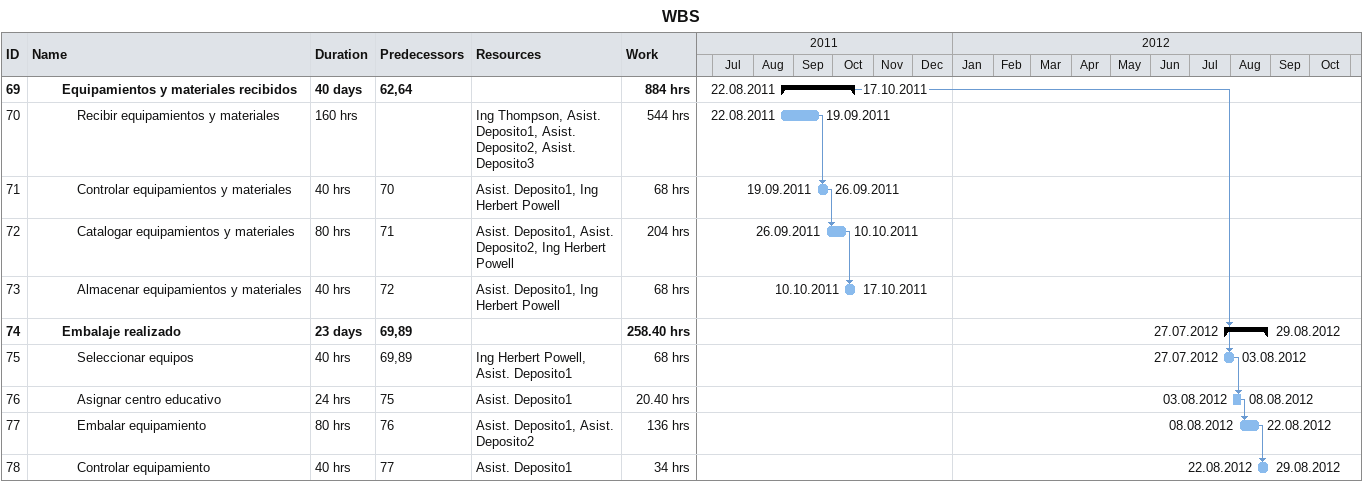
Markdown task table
WBS

| ID | Level | Task | Duration | Start | Finish | Predecessors | Resources | Work (h) |
|---|---|---|---|---|---|---|---|---|
| 69 | 3 | **Equipamientos y materiales recibidos** | 40d | 2011-08-22 | 2011-10-17 | 62, 64 |  | 884 |
| 70 | 4 | Recibir equipamientos y materiales | 160h | 2011-08-22 | 2011-09-19 |  | Ing Thompson, Asist. Deposito1, Asist. Deposito2, Asist. Deposito3 | 544 |
| 71 | 4 | Controlar equipamientos y materiales | 40h | 2011-09-19 | 2011-09-26 | 70 | Asist. Deposito1, Ing Herbert Powell | 68 |
| 72 | 4 | Catalogar equipamientos y materiales | 80h | 2011-09-26 | 2011-10-10 | 71 | Asist. Deposito1, Asist. Deposito2, Ing Herbert Powell | 204 |
| 73 | 4 | Almacenar equipamientos y materiales | 40h | 2011-10-10 | 2011-10-17 | 72 | Asist. Deposito1, Ing Herbert Powell | 68 |
| 74 | 3 | **Embalaje realizado** | 23d | 2012-07-27 | 2012-08-29 | 69, 89 |  | 258.40 |
| 75 | 4 | Seleccionar equipos | 40h | 2012-07-27 | 2012-08-03 | 69, 89 | Ing Herbert Powell, Asist. Deposito1 | 68 |
| 76 | 4 | Asignar centro educativo | 24h | 2012-08-03 | 2012-08-08 | 75 | Asist. Deposito1 | 20.40 |
| 77 | 4 | Embalar equipamiento | 80h | 2012-08-08 | 2012-08-22 | 76 | Asist. Deposito1, Asist. Deposito2 | 136 |
| 78 | 4 | Controlar equipamiento | 40h | 2012-08-22 | 2012-08-29 | 77 | Asist. Deposito1 | 34 |
